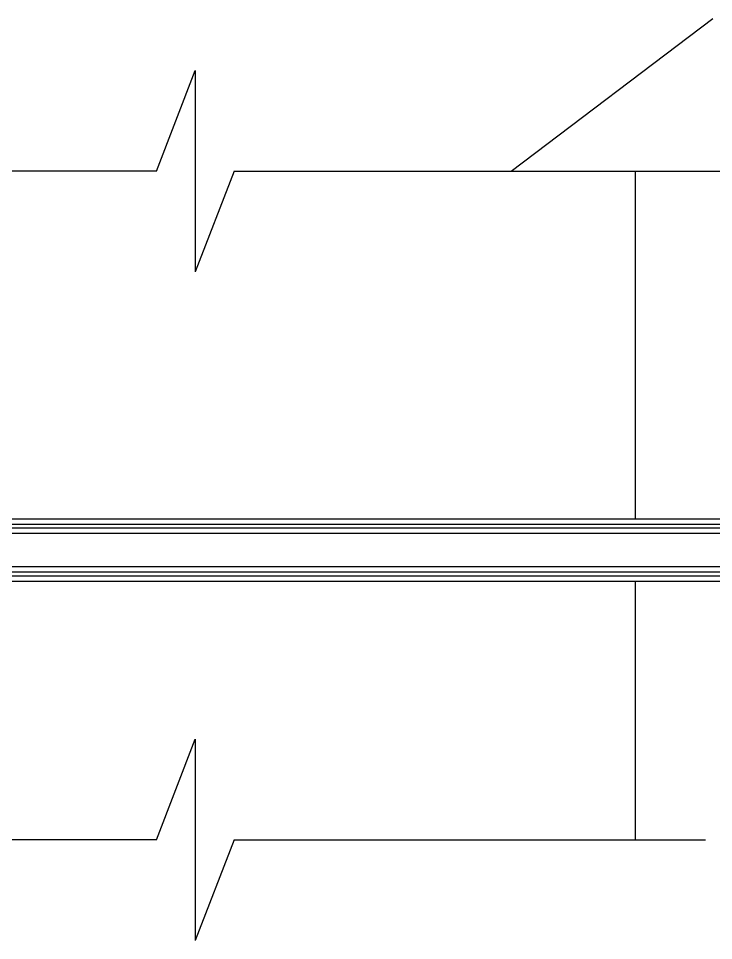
# Model space of a CAD drawing. Extents: x 1247970 to 1725648, y 860327 to 1277876.
# Drawn here: x 1332424 to 1334776, y 1195321 to 1198439 of the extents above; entities that cross this region are included whole.
import ezdxf

# ---------------------------------------------------------------- set-up
doc = ezdxf.new("R2010")
doc.units = 0
doc.header["$LTSCALE"] = 1000
doc.header["$MEASUREMENT"] = 0
doc.layers.get('0').update_dxf_attribs({"color": 254})
doc.layers.add('PUB_DIM', color=254, linetype='Continuous')
doc.layers.add('TK', color=4, linetype='Continuous')
doc.styles.get("Standard").update_dxf_attribs({"font": 'gbenor.shx', "bigfont": 'gbcbig.shx'})
doc.dimstyles.get("Standard").update_dxf_attribs({"dimtxt": 0.18, "dimasz": 0.18, "dimexe": 0.18, "dimexo": 0.0625, "dimgap": 0.09, "dimtad": 0, "dimtih": 1, "dimtoh": 1, "dimdec": 4, "dimzin": 0, "dimdsep": 46, "dimtxsty": 'Standard', "dimcen": 0.09, "dimadec": 0, "dimazin": 0, "dimtfac": 1, "dimtdec": 4, "dimtofl": 0, "dimtmove": 0, "dimatfit": 3, "dimfxl": 0, "dimtolj": 1, "dimtzin": 0, "dimarcsym": 0})

# ---------------------------------------------------------------- blocks, each defined once
blk = doc.blocks.new('A$C63786A89')
at = {"linetype": 'Continuous'}
for p, q in [((-126, 5279), (5.4, 5619.5)), ((5.4, 5619.5), (5.4, 4938.6)), ((-126, 5279), (-2034, 5279)), ((136.9, 5279), (5.4, 4938.6)), ((136.9, 5279), (1879, 5279)), ((1495.2, 4103.2), (1495.2, 5279)), ((-2142.6, 4103.2), (2056.7, 4103.2)), ((-1950.4, 4085.2), (1906.2, 4085.2)), ((-1986.3, 4054.5), (1922.3, 4054.5)), ((-1950.4, 4072.4), (1908.4, 4072.4)), ((-1986.3, 3941.7), (1922.3, 3941.7)), ((-1950.4, 3923.7), (1906, 3923.7)), ((-1950.4, 3910.9), (1906, 3910.9)), ((-2142.6, 3893), (2056.7, 3893)), ((1495.2, 3017.6), (1495.2, 3893)), ((-126, 3017.6), (5.4, 3358)), ((5.4, 3358), (5.4, 2677.2)), ((-126, 3017.6), (-1822.4, 3017.6)), ((136.9, 3017.6), (5.4, 2677.2)), ((136.9, 3017.6), (1732.2, 3017.6))]:
    blk.add_line(p, q, dxfattribs=at)
at = {"layer": 'PUB_DIM'}
blk.add_leader([(1073.7, 5279), (1756.8, 5795.5)], dimstyle='Standard', override={"dimgap": 20}, dxfattribs=at)

msp = doc.modelspace()

# ---------------------------------------------------------------- block references
at = {"layer": 'TK'}
msp.add_blockref('A$C63786A89', (1333017, 1192643.7, -355), dxfattribs=at)

doc.saveas('drawing.dxf')
